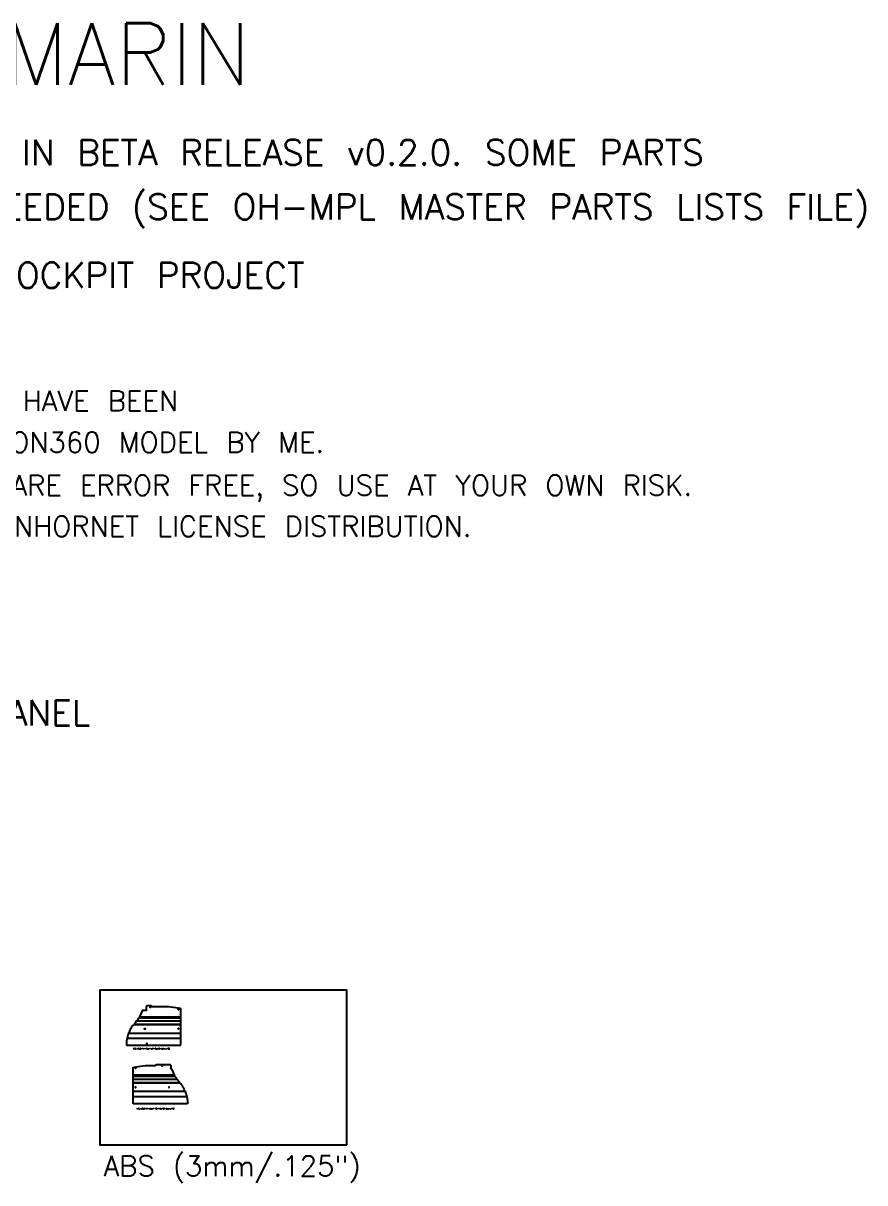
# Model space of a CAD drawing. Header units: millimetres. Extents: x 8001 to 31110, y 868 to 17125.
# Drawn here: x 22805 to 31110, y 878 to 12316 of the extents above; entities that cross this region are included whole.
import ezdxf
from ezdxf.enums import TextEntityAlignment as Align

# ---------------------------------------------------------------- set-up
doc = ezdxf.new("R2010")
doc.units = ezdxf.units.MM
for name, color, linetype in [('BEND', 7, 'Continuous'), ('BEND_EXTENT', 7, 'Continuous'), ('Cockpit Plans', 6, 'Continuous'), ('INTERIOR_PROFILES', 7, 'Continuous'), ('OUTER_PROFILES', 7, 'Continuous')]:
    doc.layers.add(name, color=color, linetype=linetype)
doc.styles.get("Standard").update_dxf_attribs({"font": 'txt.shx'})

msp = doc.modelspace()

# ---------------------------------------------------------------- linework, layer by layer
at = {"color": 0, "linetype": 'ByBlock', "lineweight": -2}
msp.add_lwpolyline([(25999, 1253), (25999, 2777), (23561, 2777), (23561, 1253)], close=True, dxfattribs=at)
at = {"layer": 'BEND'}
for p, q in [((23898, 2442), (24361, 2442)), ((23924, 2474), (24361, 2474)), ((23952, 2510), (24361, 2510)), ((23830, 2303, 0), (24361, 2303, 0)), ((24299, 1933), (23889, 1933)), ((24326, 1896), (23889, 1896)), ((24353, 1864), (23889, 1864)), ((24420, 1725, 0), (23889, 1725, 0))]:
    msp.add_line(p, q, dxfattribs=at)
at = {"layer": 'BEND_EXTENT'}
for p, q in [((23896, 2440), (24361, 2440)), ((23899, 2443), (24361, 2443)), ((23950, 2505), (24361, 2505)), ((23954, 2515), (24361, 2515)), ((23847, 2355), (24361, 2355)), ((24296, 1938), (23889, 1938)), ((24301, 1928), (23889, 1928)), ((24351, 1865), (23889, 1865)), ((24354, 1862), (23889, 1862)), ((24403, 1777), (23889, 1777))]:
    msp.add_line(p, q, dxfattribs=at)
at = {"layer": 'INTERIOR_PROFILES'}
for centre in [(24059, 2611), (24336, 2589), (24006, 2397), (24336, 2398), (24175, 2033)]:
    msp.add_circle(centre, 3.57, dxfattribs=at)
at = {"layer": 'INTERIOR_PROFILES', "extrusion": (0, 0, -1)}
for centre in [(-23914, 2011), (-23914, 1820), (-24244, 1820)]:
    msp.add_circle(centre, 3.57, dxfattribs=at)
at = {"layer": 'INTERIOR_PROFILES'}
msp.add_arc((24025, 2250), 3.57, 185.9194, 354.0806, dxfattribs=at)
msp.add_open_spline([(24028, 2250), (24029, 2250), (24028, 2251), (24028, 2252), (24028, 2252), (24027, 2253), (24026, 2254), (24025, 2254), (24024, 2254), (24023, 2253), (24023, 2253), (24022, 2252), (24022, 2252), (24021, 2251), (24021, 2251), (24021, 2250)], degree=3, knots=[0.501805, 0.501805, 0.501805, 0.501805, 0.66735, 0.66735, 0.66735, 0.93366, 0.93366, 0.93366, 1.228178, 1.228178, 1.228178, 1.47899, 1.47899, 1.47899, 1.650661, 1.650661, 1.650661, 1.650661], dxfattribs=at)
at = {"layer": 'OUTER_PROFILES'}
for p, q in [((23978, 2573), (23954, 2515)), ((24014, 2577), (23983, 2577)), ((24020, 2616), (24020, 2583)), ((24065, 2622), (24027, 2622)), ((24081, 2615), (24068, 2621)), ((24241, 2614), (24084, 2614)), ((24356, 2596), (24242, 2614)), ((24361, 2515), (24361, 2589)), ((23899, 2443), (23896, 2440)), ((24361, 2505), (24361, 2515)), ((24361, 2443), (24361, 2505)), ((24361, 2440), (24361, 2443)), ((24361, 2355), (24361, 2440)), ((24361, 2250), (24361, 2355)), ((23824, 2250), (23824, 2234)), ((23824, 2234), (24361, 2234)), ((24361, 2234), (24361, 2250)), ((23889, 1938), (23889, 2012)), ((23894, 2018), (24009, 2036)), ((24010, 2036), (24112, 2036)), ((24118, 2042), (24118, 2044)), ((24118, 2044), (24185, 2044)), ((24186, 2044), (24224, 2044)), ((24225, 2044), (24255, 2044)), ((24262, 2038), (24262, 2006)), ((24273, 1995), (24296, 1938)), ((23889, 1928), (23889, 1938)), ((23889, 1865), (23889, 1928)), ((23889, 1862), (23889, 1865)), ((23889, 1777), (23889, 1862)), ((24296, 1938), (24301, 1928)), ((24351, 1865), (24354, 1862)), ((23889, 1672), (23889, 1777)), ((23889, 1657), (23889, 1672)), ((24426, 1657), (23889, 1657)), ((24426, 1672), (24426, 1657))]:
    msp.add_line(p, q, dxfattribs=at)
for centre, start, end in [((23983, 2571), 90, 157.6513), ((24027, 2616), 90, 180), ((24065, 2616), 63.4349, 90), ((24241, 2608), 81, 90), ((24355, 2589), 0, 81), ((24255, 2038), 0, 90)]:
    msp.add_arc(centre, 6.35, start, end, dxfattribs=at)
at = {"layer": 'OUTER_PROFILES', "extrusion": (0, 0, -1)}
for centre, start, end in [((-24014, 2583), 180, 270), ((-24084, 2620), 270, 296.5651), ((-23895, 2012), 0, 81), ((-24010, 2030), 81, 90), ((-24112, 2042), 180, 270), ((-24186, 2038), 81.8904, 90), ((-24224, 2038), 90, 98.1096), ((-24268, 2006), 274.8786, 0), ((-24267, 1993), 94.8786, 157.6513)]:
    msp.add_arc(centre, 6.35, start, end, dxfattribs=at)
at = {"layer": 'OUTER_PROFILES'}
for points, knots in [([(23847, 2355), (23853, 2371), (23860, 2386), (23877, 2415), (23886, 2428), (23896, 2440)], [-9.84778, -9.84778, -9.84778, -9.84778, -4.8245, -4.8245, 0, 0, 0, 0]), ([(23950, 2505), (23946, 2500), (23941, 2495), (23937, 2489), (23933, 2484), (23929, 2479), (23924, 2474), (23920, 2469), (23916, 2464), (23912, 2459), (23907, 2453), (23903, 2448), (23899, 2443)], [0, 0, 0, 0, 2.03123, 2.03123, 2.03123, 4.05212, 4.05212, 4.05212, 6.07315, 6.07315, 6.07315, 8.106218, 8.106218, 8.106218, 8.106218]), ([(23954, 2515), (23953, 2514), (23953, 2514), (23953, 2513), (23952, 2512), (23952, 2511), (23952, 2510), (23951, 2509), (23951, 2509), (23951, 2508), (23950, 2507), (23950, 2506), (23950, 2505)], [0, 0, 0, 0, 0.00286405, 0.00286405, 0.00286405, 0.0057281, 0.0057281, 0.0057281, 0.00859215, 0.00859215, 0.00859215, 0.0114562, 0.0114562, 0.0114562, 0.0114562]), ([(23847, 2355), (23844, 2347), (23841, 2338), (23838, 2330), (23837, 2325), (23835, 2321), (23834, 2317), (23833, 2315), (23833, 2312), (23832, 2310), (23832, 2308), (23831, 2306), (23831, 2304), (23829, 2295), (23827, 2286), (23826, 2277), (23825, 2273), (23825, 2268), (23825, 2264), (23824, 2259), (23824, 2254), (23824, 2250)], [0, 0, 0, 0, 2.738905, 2.738905, 2.738905, 4.106894, 4.106894, 4.106894, 4.795022, 4.795022, 4.795022, 5.485212, 5.485212, 5.485212, 8.210603, 8.210603, 8.210603, 9.574947, 9.574947, 9.574947, 10.954518, 10.954518, 10.954518, 10.954518]), ([(24301, 1928), (24305, 1922), (24309, 1917), (24313, 1912), (24315, 1909), (24317, 1907), (24319, 1904), (24322, 1901), (24324, 1899), (24326, 1896), (24328, 1894), (24330, 1891), (24332, 1889), (24335, 1886), (24337, 1883), (24339, 1881), (24343, 1876), (24347, 1870), (24351, 1865)], [-8.099889, -8.099889, -8.099889, -8.099889, -6.076389, -6.076389, -6.076389, -5.063853, -5.063853, -5.063853, -4.050598, -4.050598, -4.050598, -3.037801, -3.037801, -3.037801, -2.025179, -2.025179, -2.025179, 0, 0, 0, 0]), ([(24403, 1777), (24397, 1793), (24390, 1808), (24374, 1837), (24364, 1850), (24354, 1862)], [-9.84778, -9.84778, -9.84778, -9.84778, -4.8245, -4.8245, 0, 0, 0, 0]), ([(24403, 1777), (24405, 1773), (24406, 1769), (24408, 1765), (24409, 1760), (24411, 1756), (24412, 1752), (24414, 1748), (24415, 1743), (24416, 1739), (24417, 1734), (24419, 1730), (24420, 1726), (24420, 1723), (24421, 1721), (24421, 1719), (24422, 1717), (24422, 1715), (24422, 1712), (24423, 1708), (24424, 1704), (24424, 1699), (24425, 1695), (24425, 1690), (24426, 1686), (24426, 1683), (24426, 1681), (24426, 1679), (24426, 1677), (24426, 1674), (24426, 1672)], [0, 0, 0, 0, 0.125, 0.125, 0.125, 0.25, 0.25, 0.25, 0.375, 0.375, 0.375, 0.5, 0.5, 0.5, 0.5625, 0.5625, 0.5625, 0.625, 0.625, 0.625, 0.75, 0.75, 0.75, 0.875, 0.875, 0.875, 0.9375, 0.9375, 0.9375, 1, 1, 1, 1])]:
    msp.add_open_spline(points, degree=3, knots=knots, dxfattribs=at)

# ---------------------------------------------------------------- texts
at = {"color": 0}
msp.add_text('OH1A1-1 - ASSY, UPPER INSTRUMENT PANEL', height=250, dxfattribs=at).set_placement((15378, 5387))
for s, height, p in [('ABS_.125_OH1A1-10_UIP LEFT GLARESHIELD_-_V106', 10, (23889, 2197)), ('ABS_.125_OH1A1-29_UIP RIGHT GLARESHIELD_-_V106', 10, (23926, 1605)), ('ABS (3mm/.125")', 200, (23598, 944))]:
    msp.add_text(s, height=height).set_placement(p)
at = {"layer": 'Cockpit Plans', "color": 4, "linetype": 'ByBlock'}
for s, height, p in [('VERSION 8 03 2024 - J. MARIN', 609.6, (17998, 11707)), ('DESCRIPTION: THE PARTS CONTAINED IN THIS FILE CORRESPOND TO THE SVG FILES IN BETA RELEASE v0.2.0. SOME PARTS', 250, (18740, 10916)), ('IN THE SHEETS ARE DUPLICATED ACCORDING TO THE NUMBER NEEDED (SEE OH-MPL MASTER PARTS LISTS FILE)', 250, (21231, 10380)), ('PURPOSE: FACILITATE CNC PROCESSING AND CUTTING FOR MY OWN COCKPIT PROJECT', 250, (18048, 9705)), ('DISCLAIMER: THIS IS NOT AN OFFICIAL OPENHORNET DISTRIBUTION. ALL THE PARTS HAVE BEEN ', 200, (17802, 8491)), ('CONVERTED FROM THE SVG FILES AND/OR EXPORTED FROM THE FUSION360 MODEL BY ME.', 200, (19323, 8083)), ("ALTHOUGH I TRIED MY BEST I CAN'T GUARANTEE THAT THE PARTS ARE ERROR FREE, SO USE AT YOUR OWN RISK.", 200, (21351, 7657)), ('YOU CAN USE OR SHARE THIS FILE UNDER THE TERMS OF THE OPENHORNET LICENSE DISTRIBUTION.', 200, (20147, 7253))]:
    msp.add_text(s, height=height, dxfattribs=at).set_placement(p, align=Align.CENTER)

doc.saveas('drawing.dxf')
